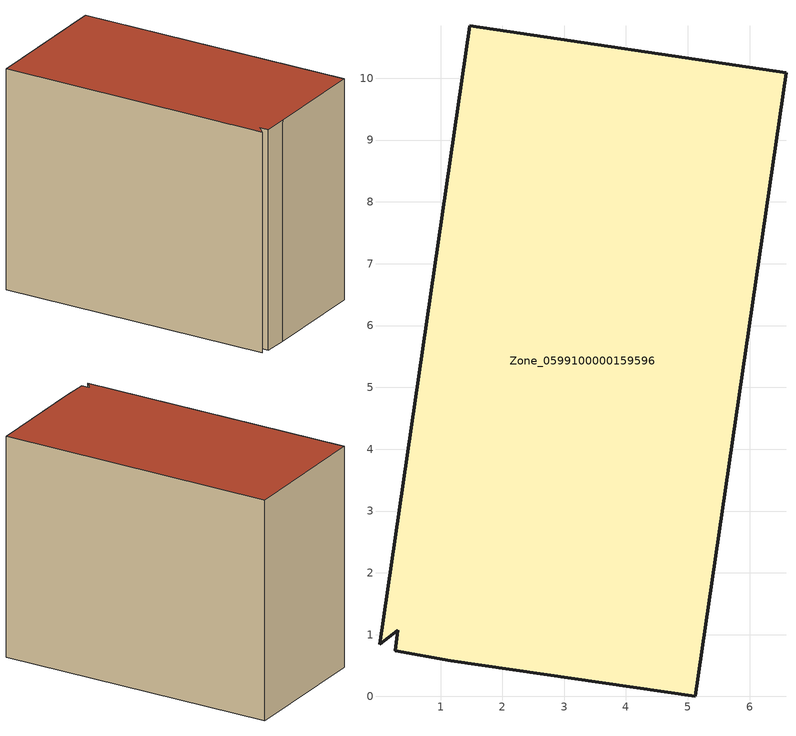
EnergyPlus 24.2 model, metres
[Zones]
Zone_0599100000159596
 floor ground (C_G): 1.16,0.58 0.26,0.74 0.31,1.07 0.01,0.85 1.47,10.85 6.59,10.09 5.12,0 z0
 wall outside (C_F): 5.12,0 6.59,10.09 1.47,10.85 0.01,0.85 0.31,1.07 0.26,0.74 1.16,0.58 5.12,0 z0:8.17
 roof outside (C_R): 0.26,0.74 1.16,0.58 5.12,0 6.59,10.09 1.47,10.85 0.01,0.85 0.31,1.07 z8.17
[BUILDING]
Pand.0599100000159596: North Axis=0; Terrain=City; Loads Convergence Tolerance Value=0.04; Temperature Convergence Tolerance Value=0.4; Solar Distribution=FullExterior; Maximum Number of Warmup Days=25; Minimum Number of Warmup Days=1
[Site:Location]
Rotterdam.The.Hague.AP_ZH_NLD Design_Conditions: Latitude=51.96; Longitude=4.45; Time Zone=1; Elevation=-4.5
[SITE:GROUNDTEMPERATURE:BUILDINGSURFACE]
18, 18, 18, 18, 18, 18, 18, 18, 18, 18, 18, 18
[MATERIAL] Thermal Absorptance=0.9; Solar Absorptance=0.7; Visible Absorptance=0.7
Name | Roughness | Thickness | Conductivity | Density | Specific Heat
G.TC.1992-2005 | MediumSmooth | 0.15 | 0.06 | 540 | 1210
F.TC.1992-2005 | Rough | 0.3 | 0.12 | 1920 | 840
R.TC.1992-2005 | MediumRough | 0.2 | 0.08 | 1500 | 1000
[CONSTRUCTION]
C_G: G.TC.1992-2005
C_F: F.TC.1992-2005
C_R: R.TC.1992-2005
[ZONE]
Zone_0599100000159596: Type=1; Multiplier=1; Ceiling Height=Autocalculate; Volume=Autocalculate; Floor Area=autocalculate; Part of Total Floor Area=Yes
[ZONEINFILTRATION:DESIGNFLOWRATE]
Infil_Zone_0599100000159596: Zone or ZoneList or Space or SpaceList=Zone_0599100000159596; Schedule=AlwaysOn; Design Flow Rate Calculation Method=Flow/Area; Flow Rate per Floor Area=0.0015; Constant Term Coefficient=1; Temperature Term Coefficient=0; Velocity Term Coefficient=0; Velocity Squared Term Coefficient=0
[HVACTEMPLATE:ZONE:IDEALLOADSAIRSYSTEM]
Zone_0599100000159596: Maximum Heating Supply Air Temperature=50; Minimum Cooling Supply Air Temperature=13; Maximum Heating Supply Air Humidity Ratio=0.0156; Minimum Cooling Supply Air Humidity Ratio=0.0077; Heating Limit=NoLimit; Cooling Limit=NoLimit; Dehumidification Control Type=ConstantSensibleHeatRatio; Cooling Sensible Heat Ratio=0.7; Dehumidification Setpoint=60; Humidification Control Type=None; Humidification Setpoint=30; Outdoor Air Method=None; Outdoor Air Flow Rate per Person=0.00944; Outdoor Air Flow Rate per Zone Floor Area=0; Outdoor Air Flow Rate per Zone=0; Demand Controlled Ventilation Type=None; Outdoor Air Economizer Type=NoEconomizer; Heat Recovery Type=None; Sensible Heat Recovery Effectiveness=0.7; Latent Heat Recovery Effectiveness=0.65
[ZONECONTROL:THERMOSTAT]
ThermostatControl_Zone_0599100000159596: Zone or ZoneList=Zone_0599100000159596; Control Type Schedule=DualSetpointControlType; Control 1=Thermostat_Zone_0599100000159596; Temperature Difference Between Cutout And Setpoint=0
[THERMOSTATSETPOINT:DUALSETPOINT]
Thermostat_Zone_0599100000159596: Heating Setpoint Temperature Schedule=HeatingSetpoint_Zone_0599100000159596; Cooling Setpoint Temperature Schedule=CoolingSetpoint_Zone_0599100000159596
[SCHEDULE:COMPACT]
HeatingSetpoint_Zone_0599100000159596: Through: 12/31, For: AllDays, Until: 24:00, 21
CoolingSetpoint_Zone_0599100000159596: Through: 12/31, For: AllDays, Until: 24:00, 24
DualSetpointControlType: Through: 12/31, For: AllDays, Until: 24:00, 4
AlwaysOn: Through: 12/31, For: AllDays, Until: 24:00, 1
